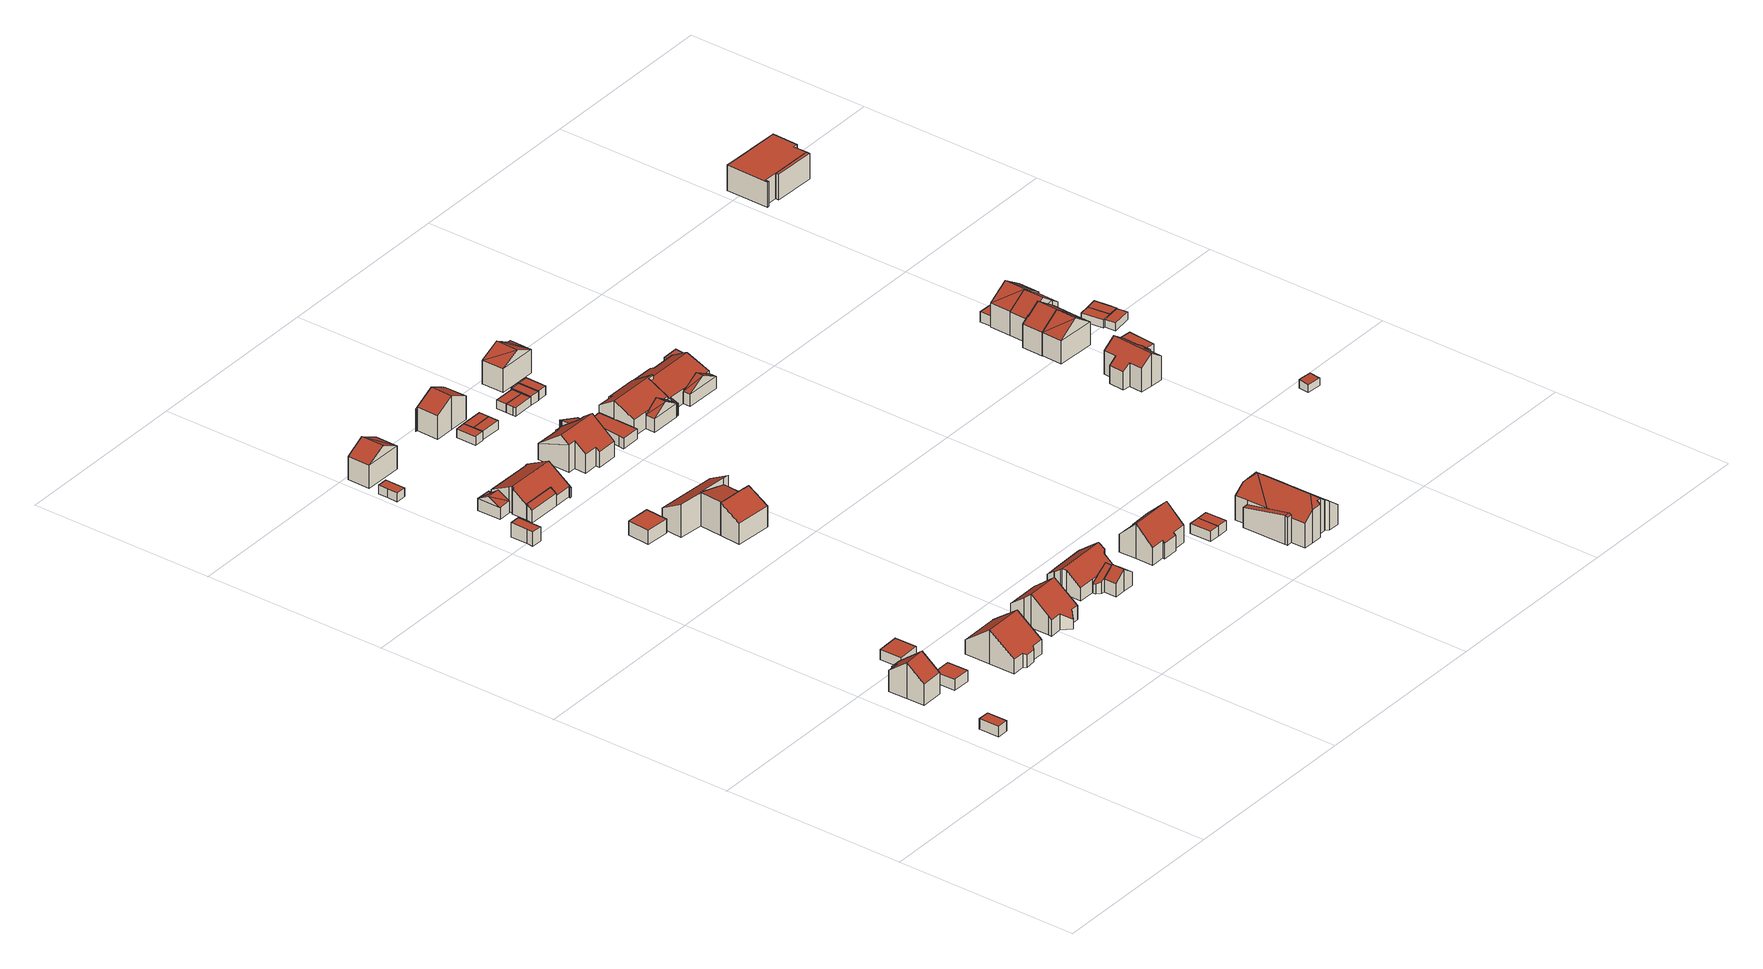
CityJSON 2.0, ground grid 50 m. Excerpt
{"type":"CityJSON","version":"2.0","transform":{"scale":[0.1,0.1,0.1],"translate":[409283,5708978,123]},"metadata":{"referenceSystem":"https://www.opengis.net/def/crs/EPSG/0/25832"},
"CityObjects":{
"building1":{"type":"Building","attributes":{"Gemeindeschluessel":"05978036","Geometrietyp2DReferenz":"3000","function":"31001_2460","roofType":"1000","measuredHeight":2.95},"geometry":[{"type":"MultiSurface","lod":"2","boundaries":[[[0,1,2,3]],[[1,4,5,2]],[[4,6,7,5]],[[6,0,3,7]],[[6,4,1,0]],[[3,2,5,7]]],"semantics":{"surfaces":[{"type":"WallSurface"},{"type":"RoofSurface"},{"type":"GroundSurface"}],"values":[0,0,0,0,1,2]}}]},
"building2":{"type":"Building","attributes":{"Gemeindeschluessel":"05978036","Geometrietyp2DReferenz":"3000","function":"31001_1000","roofType":"3100","measuredHeight":9.85},"geometry":[{"type":"MultiSurface","lod":"2","boundaries":[[[8,9,10,11]],[[9,12,13,10]],[[12,14,15,13]],[[14,16,17,15]],[[16,18,19,17]],[[18,20,21,19]],[[20,22,23,21]],[[22,8,11,23]],[[18,16,14,12,9,8]],[[8,22,20,18]],[[11,10,13,15,17,19,21,23]]],"semantics":{"surfaces":[{"type":"WallSurface"},{"type":"RoofSurface"},{"type":"GroundSurface"}],"values":[0,0,0,0,0,0,0,0,1,1,2]}}]},
"building3":{"type":"Building","attributes":{"Gemeindeschluessel":"05978036","Geometrietyp2DReferenz":"3000","function":"31001_2460","roofType":"1000","measuredHeight":2.31},"geometry":[{"type":"MultiSurface","lod":"2","boundaries":[[[24,25,26,27]],[[25,28,29,26]],[[28,30,31,29]],[[30,32,33,31]],[[32,24,27,33]],[[32,30,28,25,24]],[[27,26,29,31,33]]],"semantics":{"surfaces":[{"type":"WallSurface"},{"type":"RoofSurface"},{"type":"GroundSurface"}],"values":[0,0,0,0,0,1,2]}}]},
"building4":{"type":"Building","attributes":{"Gemeindeschluessel":"05978036","Geometrietyp2DReferenz":"3000","function":"31001_2460","roofType":"1000","measuredHeight":3},"geometry":[{"type":"MultiSurface","lod":"2","boundaries":[[[34,35,36,37]],[[35,38,39,36]],[[38,40,41,39]],[[40,42,43,41]],[[42,34,37,43]],[[42,40,38,35,34]],[[37,36,39,41,43]]],"semantics":{"surfaces":[{"type":"WallSurface"},{"type":"RoofSurface"},{"type":"GroundSurface"}],"values":[0,0,0,0,0,1,2]}}]},
"building5":{"type":"Building","attributes":{"Gemeindeschluessel":"05978036","Geometrietyp2DReferenz":"3000","function":"31001_2460","roofType":"1000","measuredHeight":2.77},"geometry":[{"type":"MultiSurface","lod":"2","boundaries":[[[44,45,46,47]],[[45,48,49,46]],[[48,50,51,49]],[[50,44,47,51]],[[50,48,45,44]],[[47,46,49,51]]],"semantics":{"surfaces":[{"type":"WallSurface"},{"type":"RoofSurface"},{"type":"GroundSurface"}],"values":[0,0,0,0,1,2]}}]},
"building6":{"type":"Building","attributes":{"Gemeindeschluessel":"05978036","Geometrietyp2DReferenz":"3000","function":"31001_1000","roofType":"3100","measuredHeight":9.41},"geometry":[{"type":"MultiSurface","lod":"2","boundaries":[[[52,53,54,55]],[[53,56,57,54]],[[56,58,59,57]],[[58,60,61,59]],[[60,62,63,61]],[[62,64,65,63]],[[64,66,67,65]],[[66,68,69,67]],[[68,70,71,69]],[[70,72,73,71]],[[72,74,75,73]],[[74,52,55,75]],[[70,68,66,64,62,60,58,56,53]],[[53,52,74,72,70]],[[55,54,57,59,61,63,65,67,69,71,73,75]]],"semantics":{"surfaces":[{"type":"WallSurface"},{"type":"RoofSurface"},{"type":"GroundSurface"}],"values":[0,0,0,0,0,0,0,0,0,0,0,0,1,1,2]}}]},
"building7":{"type":"Building","attributes":{"Gemeindeschluessel":"05978036","Geometrietyp2DReferenz":"3000","function":"51009_1611","roofType":"2100","measuredHeight":3.41},"geometry":[{"type":"MultiSurface","lod":"2","boundaries":[[[76,77,78,79]],[[77,80,81,78]],[[80,82,83,81]],[[82,76,79,83]],[[82,80,77,76]],[[79,78,81,83]]],"semantics":{"surfaces":[{"type":"WallSurface"},{"type":"RoofSurface"},{"type":"GroundSurface"}],"values":[0,0,0,0,1,2]}}]},
"building8":{"type":"Building","attributes":{"Gemeindeschluessel":"05978036","Geometrietyp2DReferenz":"3000","function":"31001_2460","roofType":"1000","measuredHeight":3.99},"geometry":[{"type":"MultiSurface","lod":"2","boundaries":[[[84,85,86,87]],[[85,88,89,86]],[[88,90,91,89]],[[90,92,93,91]],[[92,84,87,93]],[[92,90,88,85,84]],[[87,86,89,91,93]]],"semantics":{"surfaces":[{"type":"WallSurface"},{"type":"RoofSurface"},{"type":"GroundSurface"}],"values":[0,0,0,0,0,1,2]}}]},
"building9":{"type":"Building","attributes":{"Gemeindeschluessel":"05978036","Geometrietyp2DReferenz":"3000","function":"31001_1000","roofType":"3100","measuredHeight":9.02},"geometry":[{"type":"MultiSurface","lod":"2","boundaries":[[[94,95,96,97]],[[95,98,99,96]],[[98,100,101,99]],[[100,102,103,101]],[[102,104,105,103]],[[104,106,107,105]],[[106,108,109,107]],[[108,110,111,109]],[[110,112,113,111]],[[112,114,115,113]],[[114,94,97,115]],[[110,108,106,104,102,100,98,95]],[[95,94,114,112,110]],[[97,96,99,101,103,105,107,109,111,113,115]]],"semantics":{"surfaces":[{"type":"WallSurface"},{"type":"RoofSurface"},{"type":"GroundSurface"}],"values":[0,0,0,0,0,0,0,0,0,0,0,1,1,2]}}]},
"building10":{"type":"Building","attributes":{"Gemeindeschluessel":"05978036","Geometrietyp2DReferenz":"3000","function":"31001_2460","roofType":"1000","measuredHeight":2.43},"geometry":[{"type":"MultiSurface","lod":"2","boundaries":[[[116,117,118,119]],[[117,120,121,118]],[[120,122,123,121]],[[122,124,125,123]],[[124,116,119,125]],[[124,122,120,117,116]],[[119,118,121,123,125]]],"semantics":{"surfaces":[{"type":"WallSurface"},{"type":"RoofSurface"},{"type":"GroundSurface"}],"values":[0,0,0,0,0,1,2]}}]},
"building11":{"type":"Building","attributes":{"Gemeindeschluessel":"05978036","Geometrietyp2DReferenz":"3000","function":"31001_2460","roofType":"5000","measuredHeight":4.98},"geometry":[{"type":"MultiSurface","lod":"2","boundaries":[[[126,127,128,129]],[[127,130,131,128]],[[130,132,133,131]],[[132,134,135,133]],[[134,136,137,135]],[[136,126,129,137]],[[130,134,132]],[[127,134,130]],[[127,138,134]],[[138,127,139]],[[139,136,138]],[[136,139,126]],[[136,134,138]],[[127,126,139]],[[129,128,131,133,135,137]]],"semantics":{"surfaces":[{"type":"WallSurface"},{"type":"RoofSurface"},{"type":"GroundSurface"}],"values":[0,0,0,0,0,0,1,1,1,1,1,1,0,0,2]}}]},
"building12":{"type":"Building","attributes":{"Gemeindeschluessel":"05978036","Geometrietyp2DReferenz":"3000","function":"31001_2460","roofType":"1000","measuredHeight":3.89},"geometry":[{"type":"MultiSurface","lod":"2","boundaries":[[[140,141,142,143]],[[141,144,145,142]],[[144,146,147,145]],[[146,140,143,147]],[[146,144,141,140]],[[143,142,145,147]]],"semantics":{"surfaces":[{"type":"WallSurface"},{"type":"RoofSurface"},{"type":"GroundSurface"}],"values":[0,0,0,0,1,2]}}]},
"building13":{"type":"Building","attributes":{"Gemeindeschluessel":"05978036","Geometrietyp2DReferenz":"3000","function":"51009_1610","roofType":"2100","measuredHeight":4.43},"geometry":[{"type":"MultiSurface","lod":"2","boundaries":[[[148,149,150,151]],[[149,152,153,150]],[[152,154,155,153]],[[154,148,151,155]],[[154,152,149,148]],[[151,150,153,155]]],"semantics":{"surfaces":[{"type":"WallSurface"},{"type":"RoofSurface"},{"type":"GroundSurface"}],"values":[0,0,0,0,1,2]}}]},
"building14":{"type":"Building","attributes":{"Gemeindeschluessel":"05978036","Geometrietyp2DReferenz":"3000","function":"31001_1000","roofType":"5000","measuredHeight":9.12},"geometry":[{"type":"MultiSurface","lod":"2","boundaries":[[[156,157,158,159]],[[157,160,161,158]],[[160,162,163,161]],[[162,164,165,163]],[[164,156,159,165]],[[166,164,162,167]],[[160,157,168,166]],[[166,167,160]],[[156,168,157]],[[164,166,168,156]],[[160,167,162]],[[159,158,161,163,165]]],"semantics":{"surfaces":[{"type":"WallSurface"},{"type":"RoofSurface"},{"type":"GroundSurface"}],"values":[0,0,0,0,0,1,1,1,0,0,0,2]}}]},
"building15":{"type":"Building","attributes":{"Gemeindeschluessel":"05978036","Geometrietyp2DReferenz":"3000","function":"31001_1000","roofType":"3100","measuredHeight":7.25},"geometry":[{"type":"MultiSurface","lod":"2","boundaries":[[[169,170,150,171]],[[170,172,151,150]],[[172,173,155,151]],[[173,174,175,155]],[[174,176,177,175]],[[176,178,179,177]],[[178,180,181,179]],[[180,182,183,181]],[[182,184,185,183]],[[184,186,187,185]],[[186,188,189,187]],[[188,190,191,189]],[[190,192,193,191]],[[192,194,195,193]],[[194,196,197,195]],[[196,169,171,197]],[[192,190,188,186,184,182,180,178]],[[178,176,174,173,172,170,169,196,194,192]],[[171,150,151,155,175,177,179,181,183,185,187,189,191,193,195,197]]],"semantics":{"surfaces":[{"type":"WallSurface"},{"type":"RoofSurface"},{"type":"GroundSurface"}],"values":[0,0,0,0,0,0,0,0,0,0,0,0,0,0,0,0,1,1,2]}}]},
"building16":{"type":"Building","attributes":{"Gemeindeschluessel":"05978036","Geometrietyp2DReferenz":"3000","function":"31001_1000"},"children":["building16-1","building16-2","building16-3"]},
"building16-1":{"type":"BuildingPart","attributes":{"roofType":"2100","measuredHeight":9.05},"parents":["building16"],"geometry":[{"type":"MultiSurface","lod":"2","boundaries":[[[198,199,200]],[[198,201,202,199]],[[201,203,204,202]],[[203,205,206,204]],[[205,207,208,206]],[[205,203,201,198,209,207]],[[208,199,202,204,206]],[[198,200,209]],[[200,199,208,207,209]]],"semantics":{"surfaces":[{"type":"WallSurface"},{"type":"RoofSurface"},{"type":"GroundSurface"},{"type":"ClosureSurface"}],"values":[0,0,0,0,0,1,2,0,3]}}]},
"building16-2":{"type":"BuildingPart","attributes":{"roofType":"2100","measuredHeight":9.07},"parents":["building16"],"geometry":[{"type":"MultiSurface","lod":"2","boundaries":[[[210,211,212,213]],[[211,214,215,212]],[[214,216,215]],[[217,218,219]],[[218,220,221,219]],[[220,222,223,221]],[[222,210,213,223]],[[222,220,218,217,224,214,211,210]],[[213,212,215,219,221,223]],[[224,216,214]],[[219,215,216,224,217]]],"semantics":{"surfaces":[{"type":"WallSurface"},{"type":"RoofSurface"},{"type":"GroundSurface"},{"type":"ClosureSurface"}],"values":[0,0,0,0,0,0,0,1,2,0,3]}}]},
"building16-3":{"type":"BuildingPart","attributes":{"roofType":"2100","measuredHeight":9.19},"parents":["building16"],"geometry":[{"type":"MultiSurface","lod":"2","boundaries":[[[216,200,199,215]],[[225,226,217,219,208,207]],[[225,209,200,216,224,226]],[[219,215,199,208]],[[224,217,226]],[[216,215,219,217,224]],[[207,209,225]],[[208,199,200,209,207]]],"semantics":{"surfaces":[{"type":"WallSurface"},{"type":"RoofSurface"},{"type":"GroundSurface"},{"type":"ClosureSurface"}],"values":[0,0,1,2,0,3,0,3]}}]},
"building17":{"type":"Building","attributes":{"Gemeindeschluessel":"05978036","Geometrietyp2DReferenz":"3000","function":"31001_1000"},"children":["building17-1","building17-2","building17-3"]},
"building17-1":{"type":"BuildingPart","attributes":{"roofType":"3100","measuredHeight":7.49},"parents":["building17"],"geometry":[{"type":"MultiSurface","lod":"2","boundaries":[[[227,228,229,230]],[[228,231,232,233,229]],[[234,235,236,237,238]],[[235,239,240,236]],[[239,241,242,240]],[[241,243,244,242]],[[243,245,246,244]],[[245,247,248,246]],[[247,249,250,248]],[[249,251,252,250]],[[251,253,254,252]],[[253,255,256,254]],[[255,257,258,256]],[[257,259,260,258]],[[259,261,262,260]],[[261,227,230,262]],[[257,255,253,251,249,247,245,243,241]],[[241,239,235,234,263,264,265,231,228,227,261,259,257]],[[230,229,233,266,237,236,240,242,244,246,248,250,252,254,256,258,260,262]],[[234,238,263]],[[265,232,231]],[[263,238,237,266,264]],[[264,266,233,232,265]]],"semantics":{"surfaces":[{"type":"WallSurface"},{"type":"RoofSurface"},{"type":"GroundSurface"},{"type":"ClosureSurface"}],"values":[0,0,0,0,0,0,0,0,0,0,0,0,0,0,0,0,1,1,2,0,0,3,3]}}]},
"building17-2":{"type":"BuildingPart","attributes":{"roofType":"5000","measuredHeight":5.65},"parents":["building17"],"geometry":[{"type":"MultiSurface","lod":"2","boundaries":[[[267,238,237,268]],[[232,269,229,233]],[[269,270,271,229]],[[272,273,274,275,276]],[[273,267,268,274]],[[277,270,269,232,265,278]],[[278,263,238,267,273,272,279,280,277]],[[268,237,266,233,229,271,281,282,275,274]],[[264,263,278]],[[266,237,238,263,264]],[[265,264,278]],[[232,233,266,264,265]],[[281,271,270,277]],[[272,276,279]],[[280,282,281,277]],[[276,275,282,280,279]]],"semantics":{"surfaces":[{"type":"WallSurface"},{"type":"RoofSurface"},{"type":"GroundSurface"},{"type":"ClosureSurface"}],"values":[0,0,0,0,0,1,1,2,0,3,0,3,3,0,3,3]}}]},
"building17-3":{"type":"BuildingPart","attributes":{"roofType":"3100","measuredHeight":5.99},"parents":["building17"],"geometry":[{"type":"MultiSurface","lod":"2","boundaries":[[[283,284,285,271,270]],[[284,286,287,285]],[[286,288,289,287]],[[288,276,275,289]],[[286,284,283,290]],[[290,279,276,288,286]],[[282,281,271,285,287,289,275]],[[283,270,277,280,290]],[[270,271,281,277]],[[277,281,282,280]],[[280,279,290]],[[282,275,276,279,280]]],"semantics":{"surfaces":[{"type":"WallSurface"},{"type":"RoofSurface"},{"type":"GroundSurface"},{"type":"ClosureSurface"}],"values":[0,0,0,0,1,1,2,0,3,3,0,3]}}]},
"building18":{"type":"Building","attributes":{"Gemeindeschluessel":"05978036","Geometrietyp2DReferenz":"3000","function":"31001_2460","roofType":"1000","measuredHeight":2.4},"geometry":[{"type":"MultiSurface","lod":"2","boundaries":[[[291,292,293,294]],[[292,295,296,293]],[[295,297,298,296]],[[297,299,300,298]],[[299,301,302,300]],[[301,291,294,302]],[[301,299,297,295,292,291]],[[294,293,296,298,300,302]]],"semantics":{"surfaces":[{"type":"WallSurface"},{"type":"RoofSurface"},{"type":"GroundSurface"}],"values":[0,0,0,0,0,0,1,2]}}]},
"building19":{"type":"Building","attributes":{"Gemeindeschluessel":"05978036","Geometrietyp2DReferenz":"3000","function":"31001_1000","roofType":"5000","measuredHeight":9.45},"geometry":[{"type":"MultiSurface","lod":"2","boundaries":[[[303,304,305,306]],[[304,307,308,305]],[[307,309,310,308]],[[309,311,312,310]],[[311,313,314,312]],[[313,315,316,314]],[[315,317,318,316]],[[317,319,320,318]],[[319,321,322,320]],[[321,323,324,322]],[[323,325,326,324]],[[325,327,328,326]],[[327,303,306,328]],[[315,313,311,329,330,321,319,317]],[[307,304,303,327,325,323,330,329,309]],[[323,321,330]],[[311,309,329]],[[306,305,308,310,312,314,316,318,320,322,324,326,328]]],"semantics":{"surfaces":[{"type":"WallSurface"},{"type":"RoofSurface"},{"type":"GroundSurface"}],"values":[0,0,0,0,0,0,0,0,0,0,0,0,0,1,1,0,0,2]}}]},
"building20":{"type":"Building","attributes":{"Gemeindeschluessel":"05978036","Geometrietyp2DReferenz":"3000","function":"31001_1000","roofType":"3100","measuredHeight":9.15},"geometry":[{"type":"MultiSurface","lod":"2","boundaries":[[[331,332,333,334]],[[332,335,336,333]],[[335,337,338,336]],[[337,339,340,338]],[[339,341,342,340]],[[341,343,344,342]],[[343,345,346,344]],[[345,347,348,346]],[[347,349,350,348]],[[349,331,334,350]],[[345,343,341,339,337]],[[337,335,332,331,349,347,345]],[[334,333,336,338,340,342,344,346,348,350]]],"semantics":{"surfaces":[{"type":"WallSurface"},{"type":"RoofSurface"},{"type":"GroundSurface"}],"values":[0,0,0,0,0,0,0,0,0,0,1,1,2]}}]},
"building21":{"type":"Building","attributes":{"Gemeindeschluessel":"05978036","Geometrietyp2DReferenz":"3000","function":"31001_2460","roofType":"1000","measuredHeight":2.44},"geometry":[{"type":"MultiSurface","lod":"2","boundaries":[[[351,352,353,354]],[[352,355,356,353]],[[355,357,358,356]],[[357,359,360,358]],[[359,351,354,360]],[[359,357,355,352,351]],[[354,353,356,358,360]]],"semantics":{"surfaces":[{"type":"WallSurface"},{"type":"RoofSurface"},{"type":"GroundSurface"}],"values":[0,0,0,0,0,1,2]}}]},
"building22":{"type":"Building","attributes":{"Gemeindeschluessel":"05978036","Geometrietyp2DReferenz":"3000","function":"31001_2460","roofType":"1000","measuredHeight":2.38},"geometry":[{"type":"MultiSurface","lod":"2","boundaries":[[[352,361,362,353]],[[361,363,364,362]],[[363,355,356,364]],[[355,352,353,356]],[[355,363,361,352]],[[353,362,364,356]]],"semantics":{"surfaces":[{"type":"WallSurface"},{"type":"RoofSurface"},{"type":"GroundSurface"}],"values":[0,0,0,0,1,2]}}]},
"building23":{"type":"Building","attributes":{"Gemeindeschluessel":"05978036","Geometrietyp2DReferenz":"3000","function":"31001_1000","roofType":"3100","measuredHeight":9.55},"geometry":[{"type":"MultiSurface","lod":"2","boundaries":[[[365,366,367,368]],[[366,369,370,367]],[[369,371,372,370]],[[371,373,374,372]],[[373,375,376,374]],[[375,377,378,376]],[[377,379,380,378]],[[379,381,382,380]],[[381,383,384,382]],[[383,385,386,384]],[[385,387,388,386]],[[387,365,368,388]],[[383,381,379,377,375,373,371,369]],[[369,366,365,387,385,383]],[[368,367,370,372,374,376,378,380,382,384,386,388]]],"semantics":{"surfaces":[{"type":"WallSurface"},{"type":"RoofSurface"},{"type":"GroundSurface"}],"values":[0,0,0,0,0,0,0,0,0,0,0,0,1,1,2]}}]},
"building24":{"type":"Building","attributes":{"Gemeindeschluessel":"05978036","Geometrietyp2DReferenz":"3000","function":"31001_2460"},"children":["building24-1","building24-2"]},
"building24-1":{"type":"BuildingPart","attributes":{"roofType":"2100","measuredHeight":4.03},"parents":["building24"],"geometry":[{"type":"MultiSurface","lod":"2","boundaries":[[[389,390,391,392]],[[390,393,394,391]],[[393,395,396,394]],[[393,390,389,395]],[[396,392,391,394]],[[389,392,396,395]]],"semantics":{"surfaces":[{"type":"WallSurface"},{"type":"RoofSurface"},{"type":"GroundSurface"},{"type":"ClosureSurface"}],"values":[0,0,0,1,2,3]}}]},
"building24-2":{"type":"BuildingPart","attributes":{"roofType":"2100","measuredHeight":4.93},"parents":["building24"],"geometry":[{"type":"MultiSurface","lod":"2","boundaries":[[[397,398,399,400]],[[398,389,392,399]],[[401,402,403,396,395]],[[402,404,405,403]],[[404,406,407,405]],[[406,408,409,407]],[[408,397,400,409]],[[408,406,404,402,401,389,398,397]],[[400,399,392,396,403,405,407,409]],[[395,389,401]],[[395,396,392,389]]],"semantics":{"surfaces":[{"type":"WallSurface"},{"type":"RoofSurface"},{"type":"GroundSurface"},{"type":"ClosureSurface"}],"values":[0,0,0,0,0,0,0,1,2,0,3]}}]},
"building25":{"type":"Building","attributes":{"Gemeindeschluessel":"05978036","Geometrietyp2DReferenz":"3000","function":"31001_2460","roofType":"1000","measuredHeight":2.77},"geometry":[{"type":"MultiSurface","lod":"2","boundaries":[[[410,411,412,413]],[[411,414,415,412]],[[414,416,417,415]],[[416,418,419,417]],[[418,420,421,419]],[[420,422,423,421]],[[422,410,413,423]],[[422,420,418,416,414,411,410]],[[413,412,415,417,419,421,423]]],"semantics":{"surfaces":[{"type":"WallSurface"},{"type":"RoofSurface"},{"type":"GroundSurface"}],"values":[0,0,0,0,0,0,0,1,2]}}]},
"building26":{"type":"Building","attributes":{"Gemeindeschluessel":"05978036","Geometrietyp2DReferenz":"3000","function":"31001_2460","roofType":"1000","measuredHeight":2.73},"geometry":[{"type":"MultiSurface","lod":"2","boundaries":[[[424,425,426,427]],[[425,428,429,426]],[[428,430,431,429]],[[430,424,427,431]],[[430,428,425,424]],[[427,426,429,431]]],"semantics":{"surfaces":[{"type":"WallSurface"},{"type":"RoofSurface"},{"type":"GroundSurface"}],"values":[0,0,0,0,1,2]}}]},
"building27":{"type":"Building","attributes":{"Gemeindeschluessel":"05978036","Geometrietyp2DReferenz":"3000","function":"31001_2460","roofType":"1000","measuredHeight":2.38},"geometry":[{"type":"MultiSurface","lod":"2","boundaries":[[[432,433,434,435]],[[433,436,437,434]],[[436,438,439,437]],[[438,440,441,439]],[[440,432,435,441]],[[440,438,436,433,432]],[[435,434,437,439,441]]],"semantics":{"surfaces":[{"type":"WallSurface"},{"type":"RoofSurface"},{"type":"GroundSurface"}],"values":[0,0,0,0,0,1,2]}}]},
"building28":{"type":"Building","attributes":{"Gemeindeschluessel":"05978036","Geometrietyp2DReferenz":"3000","function":"31001_2460","roofType":"1000","measuredHeight":2.38},"geometry":[{"type":"MultiSurface","lod":"2","boundaries":[[[436,442,443,437]],[[442,444,445,443]],[[444,438,439,445]],[[438,436,437,439]],[[438,444,442,436]],[[437,443,445,439]]],"semantics":{"surfaces":[{"type":"WallSurface"},{"type":"RoofSurface"},{"type":"GroundSurface"}],"values":[0,0,0,0,1,2]}}]},
"building29":{"type":"Building","attributes":{"Gemeindeschluessel":"05978036","Geometrietyp2DReferenz":"3000","function":"31001_2460","roofType":"1000","measuredHeight":2.79},"geometry":[{"type":"MultiSurface","lod":"2","boundaries":[[[424,446,447,427]],[[446,448,449,447]],[[448,425,426,449]],[[425,424,427,426]],[[425,448,446,424]],[[427,447,449,426]]],"semantics":{"surfaces":[{"type":"WallSurface"},{"type":"RoofSurface"},{"type":"GroundSurface"}],"values":[0,0,0,0,1,2]}}]},
"building30":{"type":"Building","attributes":{"Gemeindeschluessel":"05978036","Geometrietyp2DReferenz":"3000","function":"31001_2460","roofType":"1000","measuredHeight":2.52},"geometry":[{"type":"MultiSurface","lod":"2","boundaries":[[[450,451,439,441]],[[451,452,445,439]],[[452,453,454,445]],[[453,455,456,454]],[[455,457,458,456]],[[457,450,441,458]],[[457,455,453,452,451,450]],[[441,439,445,454,456,458]]],"semantics":{"surfaces":[{"type":"WallSurface"},{"type":"RoofSurface"},{"type":"GroundSurface"}],"values":[0,0,0,0,0,0,1,2]}}]},
"building31":{"type":"Building","attributes":{"Gemeindeschluessel":"05978036","Geometrietyp2DReferenz":"3000","function":"31001_1000"},"children":["building31-1","building31-2"]},
"building31-1":{"type":"BuildingPart","attributes":{"roofType":"3100","measuredHeight":7.53},"parents":["building31"],"geometry":[{"type":"MultiSurface","lod":"2","boundaries":[[[459,460,461,462,463]],[[460,464,465,461]],[[464,466,467,465]],[[466,468,469,467]],[[468,470,471,469]],[[470,472,473,471]],[[472,474,475,473]],[[474,476,477,475]],[[476,478,479,477]],[[478,480,481,482,479]],[[474,472,470,468,466,464]],[[464,460,459,483,484,480,478,476,474]],[[482,462,461,465,467,469,471,473,475,477,479]],[[459,463,483]],[[484,481,480]],[[463,462,482,481]],[[483,463,481,484]]],"semantics":{"surfaces":[{"type":"WallSurface"},{"type":"RoofSurface"},{"type":"GroundSurface"},{"type":"ClosureSurface"}],"values":[0,0,0,0,0,0,0,0,0,0,1,1,2,0,0,3,3]}}]},
"building31-2":{"type":"BuildingPart","attributes":{"roofType":"3100","measuredHeight":6.43},"parents":["building31"],"geometry":[{"type":"MultiSurface","lod":"2","boundaries":[[[481,485,486,482]],[[485,487,488,486]],[[487,463,462,488]],[[487,485,489]],[[490,485,481,484]],[[485,490,489]],[[463,489,490,483]],[[489,463,487]],[[482,486,488,462]],[[482,462,463,481]],[[490,484,483]],[[483,484,481,463]]],"semantics":{"surfaces":[{"type":"WallSurface"},{"type":"RoofSurface"},{"type":"GroundSurface"},{"type":"ClosureSurface"}],"values":[0,0,0,0,1,1,1,1,2,3,0,3]}}]},
"building32":{"type":"Building","attributes":{"Gemeindeschluessel":"05978036","Geometrietyp2DReferenz":"3000","function":"31001_2460","roofType":"1000","measuredHeight":2.46},"geometry":[{"type":"MultiSurface","lod":"2","boundaries":[[[491,492,493,494]],[[492,495,496,493]],[[495,497,498,496]],[[497,491,494,498]],[[497,495,492,491]],[[494,493,496,498]]],"semantics":{"surfaces":[{"type":"WallSurface"},{"type":"RoofSurface"},{"type":"GroundSurface"}],"values":[0,0,0,0,1,2]}}]},
"building33":{"type":"Building","attributes":{"Gemeindeschluessel":"05978036","Geometrietyp2DReferenz":"3000","function":"31001_1000"},"children":["building33-1","building33-2","building33-3","building33-4"]},
"building33-1":{"type":"BuildingPart","attributes":{"roofType":"2100","measuredHeight":8.43},"parents":["building33"],"geometry":[{"type":"MultiSurface","lod":"2","boundaries":[[[499,500,501,502]],[[500,503,504,501]],[[503,505,506,504]],[[505,507,508,506]],[[507,509,510,511,508]],[[509,507,505,503,500,499,512,513,514]],[[515,516,502,501,504,506,508,511]],[[502,516,512,499]],[[516,515,513,512]],[[514,510,509]],[[513,515,511,510,514]]],"semantics":{"surfaces":[{"type":"WallSurface"},{"type":"RoofSurface"},{"type":"GroundSurface"},{"type":"ClosureSurface"}],"values":[0,0,0,0,0,1,2,3,3,0,3]}}]},
"building33-2":{"type":"BuildingPart","attributes":{"roofType":"2100","measuredHeight":6.88},"parents":["building33"],"geometry":[{"type":"MultiSurface","lod":"2","boundaries":[[[517,518,519,520,521]],[[522,523,524,525,526]],[[523,517,521,524]],[[523,522,518,517]],[[521,520,525,524]],[[522,526,519,518]],[[526,525,520,519]]],"semantics":{"surfaces":[{"type":"WallSurface"},{"type":"RoofSurface"},{"type":"GroundSurface"},{"type":"ClosureSurface"}],"values":[0,0,0,1,2,0,3]}}]},
"building33-3":{"type":"BuildingPart","attributes":{"roofType":"3300","measuredHeight":10.94},"parents":["building33"],"geometry":[{"type":"MultiSurface","lod":"2","boundaries":[[[510,527,528,511]],[[527,529,530,528]],[[529,531,532,530]],[[531,533,534,532]],[[533,535,536,534]],[[535,537,538,536]],[[539,540,541,542,543]],[[540,544,545,541]],[[544,546,547,545]],[[546,526,525,547]],[[519,499,502,520]],[[546,544,548]],[[533,531,529,527,549]],[[550,551,552,537,535,533,549,548]],[[544,540,539,550,548]],[[527,510,514,513,512,549]],[[512,499,519,526,546,548,549]],[[502,516,515,511,528,530,532,534,536,538,553,554,542,541,545,547,525,520]],[[516,502,499,512]],[[516,512,513,515]],[[511,515,513,514,510]],[[550,555,551]],[[552,553,538,537]],[[555,554,553,552,551]],[[539,543,555,550]],[[554,555,543,542]],[[520,525,526,519]]],"semantics":{"surfaces":[{"type":"WallSurface"},{"type":"RoofSurface"},{"type":"GroundSurface"},{"type":"ClosureSurface"}],"values":[0,0,0,0,0,0,0,0,0,0,0,1,1,1,1,1,1,2,3,3,3,0,3,3,0,3,3]}}]},
"building33-4":{"type":"BuildingPart","attributes":{"roofType":"3100","measuredHeight":7.83},"parents":["building33"],"geometry":[{"type":"MultiSurface","lod":"2","boundaries":[[[556,557,558,538,537]],[[557,559,560,558]],[[559,561,562,560]],[[561,543,542,562]],[[559,557,556,563]],[[563,551,555,543,561,559]],[[553,538,558,560,562,542,554]],[[556,537,552,563]],[[537,538,553,552]],[[552,551,563]],[[553,554,555,551,552]],[[554,542,543,555]]],"semantics":{"surfaces":[{"type":"WallSurface"},{"type":"RoofSurface"},{"type":"GroundSurface"},{"type":"ClosureSurface"}],"values":[0,0,0,0,1,1,2,0,3,0,3,3]}}]},
"building34":{"type":"Building","attributes":{"Gemeindeschluessel":"05978036","Geometrietyp2DReferenz":"3000","function":"31001_1000","roofType":"5000","measuredHeight":9.1},"geometry":[{"type":"MultiSurface","lod":"2","boundaries":[[[564,565,566,567]],[[565,568,569,566]],[[568,570,571,569]],[[570,572,573,571]],[[572,574,575,573]],[[574,576,577,575]],[[576,564,567,577]],[[578,579,576]],[[576,574,572,578]],[[565,570,568]],[[564,570,565]],[[570,564,579]],[[579,578,570]],[[576,579,564]],[[570,578,572]],[[567,566,569,571,573,575,577]]],"semantics":{"surfaces":[{"type":"WallSurface"},{"type":"RoofSurface"},{"type":"GroundSurface"}],"values":[0,0,0,0,0,0,0,1,1,1,1,1,1,0,0,2]}}]},
"building35":{"type":"Building","attributes":{"Gemeindeschluessel":"05978036","Geometrietyp2DReferenz":"3000","function":"31001_1000"},"children":["building35-1","building35-2"]},
"building35-1":{"type":"BuildingPart","attributes":{"roofType":"3100","measuredHeight":6.07},"parents":["building35"],"geometry":[{"type":"MultiSurface","lod":"2","boundaries":[[[580,581,582,583]],[[581,584,585,582]],[[584,586,587,585]],[[584,581,588]],[[589,581,580,590]],[[581,589,588]],[[586,588,589,591]],[[588,586,584]],[[583,582,585,587]],[[583,587,586,580]],[[589,590,591]],[[591,590,580,586]]],"semantics":{"surfaces":[{"type":"WallSurface"},{"type":"RoofSurface"},{"type":"GroundSurface"},{"type":"ClosureSurface"}],"values":[0,0,0,0,1,1,1,1,2,3,0,3]}}]},
"building35-2":{"type":"BuildingPart","attributes":{"roofType":"3100","measuredHeight":6.61},"parents":["building35"],"geometry":[{"type":"MultiSurface","lod":"2","boundaries":[[[592,593,594,595]],[[593,596,597,594]],[[596,598,599,597]],[[598,600,601,599]],[[600,602,603,601]],[[602,604,605,603]],[[604,606,607,605]],[[606,608,609,607]],[[608,610,611,609]],[[610,612,613,611]],[[612,614,615,613]],[[614,616,580,583,615]],[[617,592,595,587,586]],[[614,612,610,608,606,604,602]],[[602,600,598,596,593,592,617,591,590,616,614]],[[595,594,597,599,601,603,605,607,609,611,613,615,583,587]],[[586,591,617]],[[580,616,590]],[[586,587,583,580]],[[586,580,590,591]]],"semantics":{"surfaces":[{"type":"WallSurface"},{"type":"RoofSurface"},{"type":"GroundSurface"},{"type":"ClosureSurface"}],"values":[0,0,0,0,0,0,0,0,0,0,0,0,0,1,1,2,0,0,3,3]}}]},
"building36":{"type":"Building","attributes":{"Gemeindeschluessel":"05978036","Geometrietyp2DReferenz":"3000","function":"31001_2460","roofType":"1000","measuredHeight":2.65},"geometry":[{"type":"MultiSurface","lod":"2","boundaries":[[[618,619,620,621]],[[619,622,623,620]],[[622,624,625,623]],[[624,626,627,625]],[[626,618,621,627]],[[626,624,622,619,618]],[[621,620,623,625,627]]],"semantics":{"surfaces":[{"type":"WallSurface"},{"type":"RoofSurface"},{"type":"GroundSurface"}],"values":[0,0,0,0,0,1,2]}}]},
"building37":{"type":"Building","attributes":{"Gemeindeschluessel":"05978036","Geometrietyp2DReferenz":"3000","function":"31001_1000","roofType":"3100","measuredHeight":8.87},"geometry":[{"type":"MultiSurface","lod":"2","boundaries":[[[628,629,630,631]],[[629,632,633,630]],[[632,634,635,633]],[[634,636,637,635]],[[636,638,639,637]],[[638,640,641,639]],[[640,642,643,641]],[[642,644,645,643]],[[644,646,647,645]],[[646,648,649,647]],[[648,650,651,649]],[[650,652,653,651]],[[652,654,655,653]],[[654,628,631,655]],[[650,648,646,644,642,640,638,636]],[[636,634,632,629,628,654,652,650]],[[631,630,633,635,637,639,641,643,645,647,649,651,653,655]]],"semantics":{"surfaces":[{"type":"WallSurface"},{"type":"RoofSurface"},{"type":"GroundSurface"}],"values":[0,0,0,0,0,0,0,0,0,0,0,0,0,0,1,1,2]}}]},
"building38":{"type":"Building","attributes":{"Gemeindeschluessel":"05978036","Geometrietyp2DReferenz":"3000","function":"31001_1000","roofType":"3100","measuredHeight":10.02},"geometry":[{"type":"MultiSurface","lod":"2","boundaries":[[[656,657,658,659]],[[657,660,661,658]],[[660,662,663,661]],[[662,656,659,663]],[[660,657,664]],[[656,662,665]],[[665,657,656]],[[657,665,664]],[[662,664,665]],[[664,662,660]],[[659,658,661,663]]],"semantics":{"surfaces":[{"type":"WallSurface"},{"type":"RoofSurface"},{"type":"GroundSurface"}],"values":[0,0,0,0,0,0,1,1,1,1,2]}}]},
"building39":{"type":"Building","attributes":{"Gemeindeschluessel":"05978036","Geometrietyp2DReferenz":"3000","function":"31001_1000","roofType":"3100","measuredHeight":10.06},"geometry":[{"type":"MultiSurface","lod":"2","boundaries":[[[656,665,666,667]],[[665,662,668,666]],[[662,669,670,668]],[[669,671,672,670]],[[671,673,674,672]],[[673,675,676,674]],[[675,677,678,676]],[[677,679,680,678]],[[679,656,667,680]],[[675,673,671,669,662,665]],[[665,656,679,677,675]],[[667,666,668,670,672,674,676,678,680]]],"semantics":{"surfaces":[{"type":"WallSurface"},{"type":"RoofSurface"},{"type":"GroundSurface"}],"values":[0,0,0,0,0,0,0,0,0,1,1,2]}}]},
"building40":{"type":"Building","attributes":{"Gemeindeschluessel":"05978036","Geometrietyp2DReferenz":"3000","function":"31001_1310","roofType":"2100","measuredHeight":2.28},"geometry":[{"type":"MultiSurface","lod":"2","boundaries":[[[681,682,683,684]],[[682,685,686,683]],[[685,687,688,686]],[[687,689,690,688]],[[689,681,684,690]],[[689,687,685,682,681]],[[684,683,686,688,690]]],"semantics":{"surfaces":[{"type":"WallSurface"},{"type":"RoofSurface"},{"type":"GroundSurface"}],"values":[0,0,0,0,0,1,2]}}]},
"building41":{"type":"Building","attributes":{"Gemeindeschluessel":"05978036","Geometrietyp2DReferenz":"3000","function":"31001_2460","roofType":"1000","measuredHeight":2.64},"geometry":[{"type":"MultiSurface","lod":"2","boundaries":[[[691,692,693,694]],[[692,695,696,693]],[[695,697,698,696]],[[697,699,700,698]],[[699,701,702,700]],[[701,691,694,702]],[[701,699,697,695,692,691]],[[694,693,696,698,700,702]]],"semantics":{"surfaces":[{"type":"WallSurface"},{"type":"RoofSurface"},{"type":"GroundSurface"}],"values":[0,0,0,0,0,0,1,2]}}]},
"building42":{"type":"Building","attributes":{"Gemeindeschluessel":"05978036","Geometrietyp2DReferenz":"3000","function":"31001_1000","roofType":"5000","measuredHeight":10.08},"geometry":[{"type":"MultiSurface","lod":"2","boundaries":[[[703,704,672,674]],[[704,705,706,672]],[[705,707,708,706]],[[707,709,710,708]],[[709,711,680,710]],[[711,712,678,680]],[[712,703,674,678]],[[712,711,709,707,713,714]],[[714,713,705,704,703]],[[703,712,714]],[[707,705,713]],[[674,672,706,708,710,680,678]]],"semantics":{"surfaces":[{"type":"WallSurface"},{"type":"RoofSurface"},{"type":"GroundSurface"}],"values":[0,0,0,0,0,0,0,1,1,0,0,2]}}]},
"building43":{"type":"Building","attributes":{"Gemeindeschluessel":"05978036","Geometrietyp2DReferenz":"3000","function":"31001_1000","roofType":"3100","measuredHeight":10.1},"geometry":[{"type":"MultiSurface","lod":"2","boundaries":[[[715,716,717,706]],[[716,718,719,717]],[[718,720,708,719]],[[720,715,706,708]],[[718,716,721]],[[715,720,722]],[[716,722,721]],[[722,716,715]],[[721,720,718]],[[720,721,722]],[[706,717,719,708]]],"semantics":{"surfaces":[{"type":"WallSurface"},{"type":"RoofSurface"},{"type":"GroundSurface"}],"values":[0,0,0,0,0,0,1,1,1,1,2]}}]},
"building44":{"type":"Building","attributes":{"Gemeindeschluessel":"05978036","Geometrietyp2DReferenz":"3000","function":"31001_2460","roofType":"1000","measuredHeight":2.85},"geometry":[{"type":"MultiSurface","lod":"2","boundaries":[[[723,724,725,726]],[[724,727,728,725]],[[727,729,730,728]],[[729,723,726,730]],[[729,727,724,723]],[[726,725,728,730]]],"semantics":{"surfaces":[{"type":"WallSurface"},{"type":"RoofSurface"},{"type":"GroundSurface"}],"values":[0,0,0,0,1,2]}}]},
"building45":{"type":"Building","attributes":{"Gemeindeschluessel":"05978036","Geometrietyp2DReferenz":"3000","function":"31001_2460","roofType":"1000","measuredHeight":2.22},"geometry":[{"type":"MultiSurface","lod":"2","boundaries":[[[731,732,733,734]],[[732,735,736,733]],[[735,737,738,736]],[[737,731,734,738]],[[737,735,732,731]],[[734,733,736,738]]],"semantics":{"surfaces":[{"type":"WallSurface"},{"type":"RoofSurface"},{"type":"GroundSurface"}],"values":[0,0,0,0,1,2]}}]},
"building46":{"type":"Building","attributes":{"Gemeindeschluessel":"05978036","Geometrietyp2DReferenz":"3000","function":"31001_2460","roofType":"1000","measuredHeight":2.14},"geometry":[{"type":"MultiSurface","lod":"2","boundaries":[[[739,740,741,742]],[[740,743,744,741]],[[743,745,746,744]],[[745,739,742,746]],[[745,743,740,739]],[[742,741,744,746]]],"semantics":{"surfaces":[{"type":"WallSurface"},{"type":"RoofSurface"},{"type":"GroundSurface"}],"values":[0,0,0,0,1,2]}}]},
"building47":{"type":"Building","attributes":{"Gemeindeschluessel":"05978036","Geometrietyp2DReferenz":"3000","function":"31001_2460","roofType":"1000","measuredHeight":2.2},"geometry":[{"type":"MultiSurface","lod":"2","boundaries":[[[737,735,736,738]],[[735,747,748,736]],[[747,749,750,748]],[[749,751,752,750]],[[751,737,738,752]],[[751,749,747,735,737]],[[738,736,748,750,752]]],"semantics":{"surfaces":[{"type":"WallSurface"},{"type":"RoofSurface"},{"type":"GroundSurface"}],"values":[0,0,0,0,0,1,2]}}]},
"building48":{"type":"Building","attributes":{"Gemeindeschluessel":"05978036","Geometrietyp2DReferenz":"3000","function":"31001_1000"},"children":["building48-1","building48-2"]},
"building48-1":{"type":"BuildingPart","attributes":{"roofType":"1000","measuredHeight":6.92},"parents":["building48"],"geometry":[{"type":"MultiSurface","lod":"2","boundaries":[[[753,754,755,756]],[[753,757,758,754]],[[757,759,760,758]],[[757,753,756,759]],[[760,755,754,758]],[[756,755,760,759]]],"semantics":{"surfaces":[{"type":"WallSurface"},{"type":"RoofSurface"},{"type":"GroundSurface"},{"type":"ClosureSurface"}],"values":[0,0,0,1,2,3]}}]},
"building48-2":{"type":"BuildingPart","attributes":{"roofType":"1000","measuredHeight":6.91},"parents":["building48"],"geometry":[{"type":"MultiSurface","lod":"2","boundaries":[[[761,762,763,764]],[[762,765,766,763]],[[765,756,755,766]],[[759,767,768,760]],[[767,769,770,768]],[[769,771,772,770]],[[771,773,774,772]],[[773,761,764,774]],[[773,771,769,767,759,756,765,762,761]],[[764,763,766,755,760,768,770,772,774]],[[760,755,756,759]]],"semantics":{"surfaces":[{"type":"WallSurface"},{"type":"RoofSurface"},{"type":"GroundSurface"},{"type":"ClosureSurface"}],"values":[0,0,0,0,0,0,0,0,1,2,3]}}]}
},
"vertices":[
[18,161,74],[49,161,74],[49,161,45],[18,161,45],[49,106,74],[49,106,45],[19,106,74],[19,106,45],
[26,378,138],[25,428,98],[25,428,40],[26,378,40],[58,429,98],[58,429,40],[58,445,85],[58,445,40],[86,445,85],[86,445,40],[87,379,138],[87,379,40],[88,329,98],[88,329,40],[27,328,98],[27,328,40],
[87,389,63],[87,445,63],[87,445,40],[87,389,40],[116,446,63],[116,446,40],[116,436,63],[116,436,40],[117,390,63],[117,390,40],
[118,309,71],[117,366,71],[117,366,41],[118,309,41],[167,366,71],[167,366,41],[168,315,71],[168,315,41],[168,309,71],[168,309,41],
[176,524,71],[177,464,71],[177,464,43],[176,524,43],[117,463,71],[117,463,43],[117,523,71],[117,523,43],
[347,372,93],[348,302,147],[348,302,53],[347,372,53],[348,300,144],[348,300,53],[349,232,92],[349,232,53],[316,232,92],[316,232,53],[310,225,87],[310,225,53],[283,224,87],[283,224,53],[276,231,92],[276,231,53],[243,231,92],[243,231,53],[242,301,147],[242,301,53],[242,372,92],[242,372,53],[347,373,92],[347,373,53],
[377,300,79],[348,300,89],[348,300,55],[377,300,55],[347,372,89],[347,372,55],[376,372,79],[376,372,55],
[57,1482,48],[58,1499,48],[58,1499,9],[57,1482,9],[58,1546,48],[58,1546,9],[86,1546,48],[86,1546,9],[85,1481,48],[85,1481,9],
[507,374,101],[508,316,148],[508,316,57],[507,374,57],[509,250,96],[509,250,57],[487,250,96],[487,250,57],[471,234,84],[471,234,57],[449,256,101],[449,256,57],[417,255,101],[417,255,57],[417,264,108],[417,264,57],[417,314,148],[417,314,57],[416,334,132],[416,334,57],[416,373,101],[416,373,57],
[9,1838,40],[10,1866,40],[10,1866,16],[9,1838,16],[10,1893,40],[10,1893,16],[38,1893,40],[38,1893,16],[37,1838,40],[37,1838,16],
[87,1600,53],[87,1664,53],[87,1664,21],[87,1600,21],[128,1664,53],[128,1664,21],[128,1652,53],[128,1652,21],[123,1652,53],[123,1652,21],[122,1600,53],[122,1600,21],[122,1632,71],[87,1633,71],
[200,1314,71],[263,1309,71],[263,1309,32],[200,1314,32],[259,1249,71],[259,1249,32],[195,1253,71],[195,1253,32],
[207,1545,69],[207,1528,58],[207,1528,24],[207,1545,24],[117,1529,58],[117,1529,24],[118,1546,69],[118,1546,24],
[114,1984,79],[121,1984,79],[121,1984,16],[114,1984,16],[120,1923,79],[120,1923,16],[15,1924,79],[15,1924,16],[16,1985,79],[16,1985,16],[68,1985,107],[68,1924,107],[114,1984,83],
[254,1528,52],[207,1528,52],[254,1528,24],[207,1545,64],[118,1546,64],[118,1588,94],[118,1588,24],[122,1587,94],[122,1587,24],[122,1591,97],[122,1591,24],[122,1600,92],[122,1600,24],[123,1652,64],[123,1652,24],[128,1652,64],[128,1652,24],[255,1650,64],[255,1650,24],[255,1653,63],[255,1653,24],[260,1653,63],[260,1653,24],[259,1590,97],[259,1590,24],[258,1524,50],[258,1524,24],[254,1524,50],[254,1524,24],
[417,1144,115],[417,1144,25],[417,1144,99],[433,1143,115],[433,1143,25],[429,1086,83],[429,1086,25],[331,1093,83],[331,1093,25],[335,1150,115],[335,1150,25],[342,1149,115],
[442,1262,83],[437,1205,116],[437,1205,25],[442,1262,25],[421,1206,116],[421,1206,25],[421,1206,99],[340,1212,116],[340,1212,115],[340,1212,25],[273,1217,116],[273,1217,25],[277,1275,82],[277,1275,25],[345,1212,116],
[335,1150,117],[340,1212,117],
[692,312,120],[692,287,100],[692,287,64],[692,312,64],[692,286,100],[692,286,95],[692,286,64],[612,285,100],[568,285,100],[568,285,64],[612,285,64],[612,285,90],[568,326,132],[568,326,64],[560,333,138],[560,333,64],[558,336,136],[558,336,64],[557,352,123],[557,352,64],[567,363,115],[567,363,64],[567,382,100],[567,382,64],[604,383,100],[604,383,64],[691,384,100],[691,384,64],[691,340,135],[691,340,64],[699,335,138],[699,335,64],[701,334,137],[701,334,64],[702,318,125],[702,318,64],[629,285,100],[663,286,100],[686,286,100],[663,286,64],
[612,276,90],[612,276,64],[692,287,95],[693,267,95],[693,267,64],[631,266,101],[622,266,96],[622,266,64],[631,266,64],[631,266,100],[663,267,120],[663,286,120],[636,266,104],[662,266,119],[663,267,64],[662,266,64],
[693,267,100],[693,231,100],[693,231,64],[662,231,123],[662,231,64],[631,230,100],[631,230,64],[662,266,123],
[302,1834,45],[303,1889,45],[303,1889,21],[302,1834,21],[330,1889,45],[330,1889,21],[330,1861,45],[330,1861,21],[330,1834,45],[330,1834,21],[303,1834,45],[303,1834,21],
[434,1687,62],[437,1687,62],[437,1687,25],[434,1687,25],[436,1635,101],[436,1635,25],[453,1635,101],[453,1635,25],[451,1546,68],[451,1546,25],[395,1546,68],[395,1546,25],[395,1557,76],[395,1557,25],[357,1557,76],[357,1557,25],[357,1589,101],[357,1589,25],[336,1589,101],[336,1589,25],[337,1679,69],[337,1679,25],[415,1678,69],[415,1678,25],[415,1688,62],[415,1688,25],[452,1611,119],[336,1612,119],
[269,1981,80],[269,1982,80],[269,1982,19],[269,1981,19],[274,1982,83],[274,1982,19],[327,1981,111],[327,1981,19],[373,1981,87],[373,1981,19],[380,1981,83],[380,1981,19],[379,1920,83],[379,1920,19],[326,1921,111],[326,1921,19],[273,1921,83],[273,1921,19],[274,1981,83],[274,1981,19],
[330,1834,46],[330,1861,46],[330,1861,22],[330,1834,22],[388,1861,46],[388,1861,22],[387,1833,46],[387,1833,22],[331,1834,46],[331,1834,22],
[330,1889,46],[330,1889,22],[388,1888,46],[388,1888,22],
[847,347,106],[906,348,106],[906,348,65],[847,347,65],[906,293,160],[906,293,65],[907,245,113],[907,245,65],[868,245,113],[868,245,65],[868,238,107],[868,238,65],[826,238,107],[826,238,65],[826,244,113],[826,244,65],[787,244,113],[787,244,65],[787,291,160],[787,291,65],[786,339,113],[786,339,65],[847,339,113],[847,339,65],
[494,1634,54],[491,1603,55],[491,1603,30],[494,1634,30],[452,1604,70],[452,1604,30],[453,1635,70],[453,1635,30],
[500,1689,52],[496,1655,54],[496,1655,30],[500,1689,30],[453,1635,71],[436,1635,78],[436,1635,30],[437,1687,78],[437,1687,30],[434,1687,79],[434,1687,30],[434,1690,79],[434,1690,30],
[485,1545,59],[487,1559,59],[487,1559,31],[485,1545,31],[491,1603,59],[491,1603,31],[496,1655,59],[496,1655,31],[538,1656,59],[538,1656,31],[537,1553,59],[537,1553,31],[537,1545,59],[537,1545,31],
[973,253,96],[973,195,96],[973,195,68],[973,253,68],[944,195,96],[944,195,68],[943,253,96],[943,253,68],
[452,1832,47],[452,1839,47],[452,1839,24],[452,1832,24],[453,1860,47],[453,1860,24],[510,1859,47],[510,1859,24],[510,1832,47],[510,1832,24],
[453,1888,47],[453,1888,24],[511,1887,47],[511,1887,24],
[1002,253,96],[1002,253,68],[1003,195,96],[1003,195,68],
[510,1832,49],[510,1859,49],[511,1887,49],[511,1889,49],[511,1889,24],[538,1889,49],[538,1889,24],[538,1831,49],[538,1831,24],
[580,1553,80],[537,1553,80],[537,1553,34],[580,1553,34],[580,1553,71],[537,1611,109],[537,1611,34],[538,1656,80],[538,1656,34],[588,1655,80],[588,1655,34],[588,1666,72],[588,1666,34],[679,1667,71],[679,1667,34],[679,1609,109],[679,1609,34],[679,1606,108],[679,1606,34],[663,1607,108],[663,1607,34],[663,1552,80],[663,1552,71],[663,1552,34],[593,1553,80],[649,1552,80],
[662,1526,71],[662,1526,34],[580,1527,71],[580,1527,34],[621,1526,98],[621,1553,98],
[538,1831,50],[538,1889,50],[538,1889,25],[538,1831,25],[566,1888,50],[566,1888,25],[565,1831,50],[565,1831,25],
[1163,128,134],[1174,128,126],[1174,128,66],[1163,128,66],[1180,122,121],[1180,122,66],[1182,8,121],[1182,8,66],[1152,8,144],[1152,8,66],[1143,16,151],[1143,16,150],[1143,16,66],[1163,95,134],[1164,16,134],[1155,16,142],[1164,16,66],[1163,95,66],
[1180,148,120],[1163,148,135],[1163,148,134],[1163,148,66],[1180,148,66],[1162,208,135],[1179,208,120],[1179,208,66],[1162,208,66],[1162,208,134],
[1127,16,163],[1127,16,66],[1114,16,163],[1114,16,66],[1114,7,156],[1114,7,66],[1085,7,156],[1085,7,66],[1057,7,134],[1057,7,66],[1056,47,134],[1056,47,66],[1055,173,134],[1054,207,134],[1054,207,66],[1055,173,66],[1055,173,122],[1083,207,156],[1083,207,66],[1134,208,156],[1134,208,66],[1108,184,176],[1110,32,176],[1056,116,134],[1056,109,134],[1056,53,134],[1056,53,66],[1056,116,66],[1056,116,133],
[1056,47,141],[1041,46,141],[1041,46,66],[1041,53,145],[1041,53,66],[1039,173,122],[1039,173,66],[1056,53,145],
[617,1978,86],[617,1979,86],[617,1979,21],[617,1978,21],[625,1979,86],[625,1979,21],[624,1917,86],[624,1917,21],[519,1919,86],[519,1919,21],[519,1978,86],[519,1978,21],[519,1979,86],[519,1979,21],[571,1918,112],[572,1978,112],
[812,1545,69],[812,1525,69],[812,1525,35],[812,1545,35],[715,1526,69],[715,1526,35],[715,1547,69],[715,1547,35],[763,1525,96],[763,1546,96],[798,1546,76],[729,1546,76],
[668,1547,76],[668,1526,68],[668,1526,35],[668,1547,35],[662,1526,68],[662,1526,35],[663,1607,100],[663,1607,35],[679,1606,100],[679,1606,35],[679,1610,101],[679,1610,35],[679,1667,69],[679,1667,35],[747,1666,69],[747,1666,35],[747,1653,76],[747,1653,35],[813,1653,76],[813,1653,35],[813,1615,98],[813,1615,35],[812,1609,101],[812,1609,35],[812,1545,76],[715,1547,76],
[813,1615,61],[813,1653,61],[813,1653,34],[813,1615,34],[813,1676,61],[813,1676,34],[857,1676,61],[857,1676,34],[850,1615,61],[850,1615,34],
[1336,745,116],[1339,787,116],[1339,787,66],[1336,745,66],[1360,786,131],[1360,786,66],[1363,821,131],[1363,821,66],[1397,819,155],[1397,819,66],[1432,816,131],[1432,816,66],[1429,779,131],[1429,779,66],[1449,778,117],[1449,778,66],[1448,753,117],[1448,753,66],[1428,755,131],[1428,755,66],[1424,702,131],[1424,702,66],[1389,704,155],[1389,704,66],[1355,707,131],[1355,707,66],[1357,743,131],[1357,743,66],
[1442,977,131],[1440,920,131],[1440,920,68],[1442,977,68],[1335,924,131],[1335,924,68],[1337,981,131],[1337,981,68],[1388,922,168],[1390,979,168],
[1390,979,67],[1442,977,67],[1337,981,67],[1339,1038,131],[1339,1038,67],[1359,1038,145],[1359,1038,67],[1359,1036,145],[1359,1036,67],[1392,1035,168],[1392,1035,67],[1444,1033,131],[1444,1033,67],[1444,1032,131],[1444,1032,67],
[1573,390,97],[1576,419,99],[1576,419,76],[1573,390,76],[1587,419,99],[1587,419,76],[1614,416,99],[1614,416,76],[1612,387,97],[1612,387,76],
[1457,785,95],[1463,851,95],[1463,851,68],[1457,785,68],[1470,850,95],[1470,850,68],[1471,858,95],[1471,858,68],[1505,855,95],[1505,855,68],[1499,781,95],[1499,781,68],
[1359,1036,132],[1359,1038,132],[1361,1092,132],[1361,1092,67],[1466,1089,130],[1466,1089,67],[1464,1032,130],[1464,1032,67],[1444,1032,144],[1444,1033,144],[1413,1090,168],[1411,1034,168],
[1361,1092,133],[1363,1150,133],[1363,1150,67],[1468,1146,133],[1468,1146,67],[1466,1089,133],[1416,1148,168],[1414,1090,168],
[1363,1150,97],[1363,1180,97],[1363,1180,69],[1363,1150,69],[1454,1177,97],[1454,1177,69],[1453,1146,97],[1453,1146,69],
[1517,939,89],[1510,999,89],[1510,999,67],[1517,939,67],[1539,1002,89],[1539,1002,67],[1546,942,89],[1546,942,67],
[1578,916,89],[1523,909,89],[1523,909,68],[1578,916,68],[1520,939,89],[1520,939,68],[1574,945,89],[1574,945,68],
[1569,1006,89],[1569,1006,67],[1573,969,89],[1573,969,67],[1576,946,89],[1576,946,67],
[1639,1882,113],[1639,1882,44],[1640,1892,44],[1640,1892,113],[1525,1885,113],[1525,1885,44],[1525,1894,113],[1525,1894,44],
[1654,2000,113],[1652,1929,113],[1652,1929,44],[1654,2000,44],[1640,1929,113],[1640,1929,44],[1488,1895,113],[1488,1895,44],[1488,1886,113],[1488,1886,44],[1483,1886,113],[1483,1886,44],[1485,2004,113],[1485,2004,44]
]}
